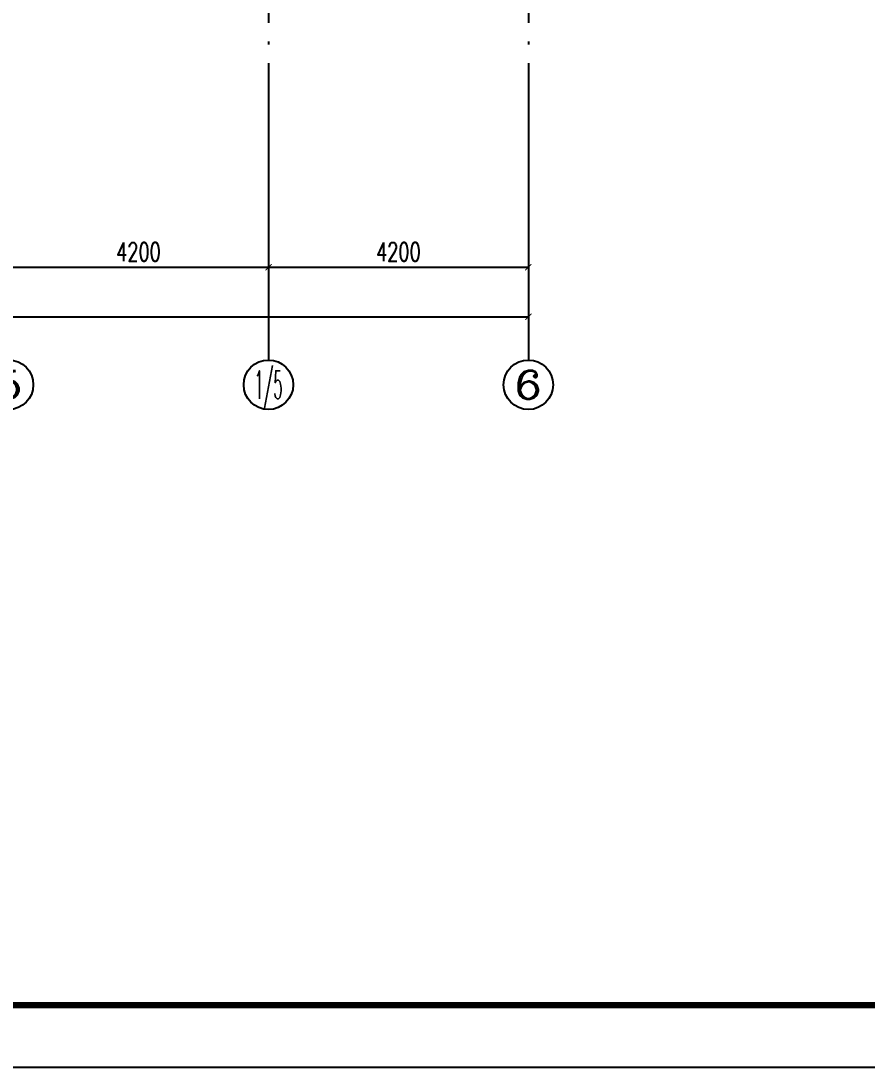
# Model space of a CAD drawing. Extents: x 169490 to 7584583, y -2399407 to 1374371.
# Drawn here: x 2778588 to 2792261, y 761197 to 778102 of the extents above; entities that cross this region are included whole.
import ezdxf
from ezdxf.enums import TextEntityAlignment as Align

# ---------------------------------------------------------------- set-up
doc = ezdxf.new("R2010")
doc.units = 0
doc.header["$LTSCALE"] = 100
doc.linetypes.add('D3轴线点划线', pattern=[18.5, 12, -3, 0.5, -3])
doc.layers.get('0').update_dxf_attribs({"linetype": 'CONTINUOUS'})
doc.layers.get('DEFPOINTS').update_dxf_attribs({"linetype": 'CONTINUOUS'})
for name, color, linetype in [('AXIS', 3, 'CONTINUOUS'), ('AXIS_TEXT', 4, 'CONTINUOUS'), ('C-AXIS(轴号)', 3, 'CONTINUOUS'), ('C-AXIS-T(字)', 7, 'CONTINUOUS'), ('C-DOTE', 8, 'D3轴线点划线'), ('dsptext_col', 2, 'CONTINUOUS'), ('图框', 140, 'CONTINUOUS')]:
    doc.layers.add(name, color=color, linetype=linetype)
doc.styles.add('_TCH_AXIS', font='COMPLEX', dxfattribs={"bigfont": 'GBCBIG'})
doc.styles.add('_TCH_DIM_T3', font='SIMPLEX.shx', dxfattribs={"width": 0.705882, "bigfont": 'GBCBIG.shx'})
doc.styles.add('COMPLEX', font='COMPLEX')
doc.dimstyles.new('_TCH_ARCH&&100', dxfattribs={"dimtxt": 297.5, "dimasz": 100, "dimexe": 250, "dimexo": 300, "dimgap": 100, "dimtad": 1, "dimdec": 0, "dimzin": 0, "dimdsep": 46, "dimtxsty": '_TCH_DIM_T3', "dimblk": 'ARCHTICK', "dimcen": 0.09, "dimclrt": 7, "dimazin": 2, "dimtfac": 1, "dimtdec": 0, "dimtix": 1, "dimtmove": 2, "dimatfit": 3, "dimfxl": 1, "dimtolj": 1, "dimtzin": 0, "dimarcsym": 0})

# ---------------------------------------------------------------- blocks, each defined once
blk = doc.blocks.new('_ARCHTICK')
at = {"const_width": 0.15}
blk.add_lwpolyline([(-0.5, -0.5), (0.5, 0.5)], dxfattribs=at)
blk = doc.blocks.new('*D2032')
at = {"layer": 'AXIS', "color": 0, "lineweight": -2, "transparency": 16777216}
for p, q in [((2744788, 776322), (2744788, 773072)), ((2786788, 776322), (2786788, 773072)), ((2744788, 773322), (2786788, 773322))]:
    blk.add_line(p, q, dxfattribs=at)
at = {"layer": 'DEFPOINTS', "color": 0, "transparency": 16777216}
for p in [(2744788, 776622), (2786788, 776622), (2786788, 773322)]:
    blk.add_point(p, dxfattribs=at)
at = {"layer": 'AXIS', "color": 0, "lineweight": -2, "transparency": 16777216, "xscale": 100, "yscale": 100, "zscale": 100, "rotation": 180}
blk.add_blockref('_ARCHTICK', (2744788, 773322), dxfattribs=at)
at = {"layer": 'AXIS', "color": 0, "lineweight": -2, "transparency": 16777216, "xscale": 100, "yscale": 100, "zscale": 100}
blk.add_blockref('_ARCHTICK', (2786788, 773322), dxfattribs=at)
at = {"layer": 'AXIS', "color": 7, "transparency": 16777216, "insert": (2765788, 773571), "char_height": 297.5, "attachment_point": 5, "style": '_TCH_DIM_T3'}
blk.add_mtext('\\A1;42000', dxfattribs=at)
blk = doc.blocks.new('*D2041')
at = {"layer": 'AXIS', "color": 0, "lineweight": -2, "transparency": 16777216}
for p, q in [((2778388, 776322), (2778388, 773872)), ((2782588, 776322), (2782588, 773872)), ((2778388, 774122), (2782588, 774122))]:
    blk.add_line(p, q, dxfattribs=at)
at = {"layer": 'DEFPOINTS', "color": 0, "transparency": 16777216}
for p in [(2778388, 776622), (2782588, 776622), (2782588, 774122)]:
    blk.add_point(p, dxfattribs=at)
at = {"layer": 'AXIS', "color": 0, "lineweight": -2, "transparency": 16777216, "xscale": 100, "yscale": 100, "zscale": 100, "rotation": 180}
blk.add_blockref('_ARCHTICK', (2778388, 774122), dxfattribs=at)
at = {"layer": 'AXIS', "color": 0, "lineweight": -2, "transparency": 16777216, "xscale": 100, "yscale": 100, "zscale": 100}
blk.add_blockref('_ARCHTICK', (2782588, 774122), dxfattribs=at)
at = {"layer": 'AXIS', "color": 7, "transparency": 16777216, "insert": (2780488, 774371), "char_height": 297.5, "attachment_point": 5, "style": '_TCH_DIM_T3'}
blk.add_mtext('\\A1;4200', dxfattribs=at)
blk = doc.blocks.new('*D2042')
at = {"layer": 'AXIS', "color": 0, "lineweight": -2, "transparency": 16777216}
for p, q in [((2782588, 776322), (2782588, 773872)), ((2786788, 776322), (2786788, 773872)), ((2782588, 774122), (2786788, 774122))]:
    blk.add_line(p, q, dxfattribs=at)
at = {"layer": 'DEFPOINTS', "color": 0, "transparency": 16777216}
for p in [(2782588, 776622), (2786788, 776622), (2786788, 774122)]:
    blk.add_point(p, dxfattribs=at)
at = {"layer": 'AXIS', "color": 0, "lineweight": -2, "transparency": 16777216, "xscale": 100, "yscale": 100, "zscale": 100, "rotation": 180}
blk.add_blockref('_ARCHTICK', (2782588, 774122), dxfattribs=at)
at = {"layer": 'AXIS', "color": 0, "lineweight": -2, "transparency": 16777216, "xscale": 100, "yscale": 100, "zscale": 100}
blk.add_blockref('_ARCHTICK', (2786788, 774122), dxfattribs=at)
at = {"layer": 'AXIS', "color": 7, "transparency": 16777216, "insert": (2784688, 774371), "char_height": 297.5, "attachment_point": 5, "style": '_TCH_DIM_T3'}
blk.add_mtext('\\A1;4200', dxfattribs=at)
blk = doc.blocks.new('_AXISO')
blk.add_circle((0, 0), 0.5)
at = {"layer": 'AXIS_TEXT', "style": 'COMPLEX', "width": 1.041667}
blk.add_attdef('A', text='', height=0.56, dxfattribs=at).set_placement((-0.25, -0.28), (0.25, -0.28), align=Align.FIT)

msp = doc.modelspace()

# ---------------------------------------------------------------- linework, layer by layer
at = {"layer": 'C-AXIS(轴号)'}
for p, q in [((2782588, 776622.3), (2782588, 772622.3)), ((2786788, 776622.3), (2786788, 772622.3))]:
    msp.add_line(p, q, dxfattribs=at)
at = {"layer": 'C-DOTE'}
for p, q in [((2782588, 795922.3), (2782588, 776622.3)), ((2786788, 795922.3), (2786788, 776622.3))]:
    msp.add_line(p, q, dxfattribs=at)
at = {"layer": 'dsptext_col', "ltscale": 10}
msp.add_lwpolyline([(2734134.9, 802196.9), (2797934.9, 802196.9), (2797934.9, 762196.9), (2734134.9, 762196.9)], close=True, dxfattribs=at)
at = {"layer": '图框'}
msp.add_lwpolyline([(2731634.9, 761196.9), (2805934.9, 761196.9), (2805934.9, 803196.9), (2731634.9, 803196.9)], close=True, dxfattribs=at)
at = {"layer": '图框', "const_width": 100}
msp.add_lwpolyline([(2734134.9, 762196.9), (2804934.9, 762196.9), (2804934.9, 802196.9), (2734134.9, 802196.9)], close=True, dxfattribs=at)

# ---------------------------------------------------------------- block references
at = {"layer": 'C-AXIS(轴号)'}
ref = msp.add_blockref('_AXISO', (2778388, 772222.3), dxfattribs=dict(at, xscale=800, yscale=800, zscale=800))
ref.add_attrib('A', '5', dxfattribs={"layer": 'C-AXIS-T(字)', "height": 452.5, "style": '_TCH_AXIS', "width": 1.5}).set_placement((2778161.7, 771996.1), (2778614.3, 771996.1), align=Align.FIT)
ref = msp.add_blockref('_AXISO', (2782588, 772222.3), dxfattribs=dict(at, xscale=800, yscale=800, zscale=800))
ref.add_attrib('A', '1/5', dxfattribs={"layer": 'C-AXIS-T(字)', "height": 452.55, "style": '_TCH_AXIS', "width": 0.411765}).set_placement((2782361.7, 771996.1), (2782814.3, 771996.1), align=Align.FIT)
ref = msp.add_blockref('_AXISO', (2786788, 772222.3), dxfattribs=dict(at, xscale=800, yscale=800, zscale=800))
ref.add_attrib('A', '6', dxfattribs={"layer": 'C-AXIS-T(字)', "height": 452.5, "style": '_TCH_AXIS', "width": 1.5}).set_placement((2786561.7, 771996.1), (2787014.3, 771996.1), align=Align.FIT)

# ---------------------------------------------------------------- dimensions: what is measured, and where the dimension line sits
at = {"layer": 'AXIS'}
for p1, p2, distance, picture, middle in [((2744788, 776622.3), (2786788, 776622.3), -3300, '*D2032', (2765788, 773571.1)), ((2778388, 776622.3), (2782588, 776622.3), -2500, '*D2041', (2780488, 774371.1)), ((2782588, 776622.3), (2786788, 776622.3), -2500, '*D2042', (2784688, 774371.1))]:
    dim = msp.add_aligned_dim(p1=p1, p2=p2, distance=distance, dimstyle='_TCH_ARCH&&100', dxfattribs=at)
    dim.commit()
    dim.dimension.update_dxf_attribs({"geometry": picture, "text_midpoint": middle})

doc.saveas('drawing.dxf')
